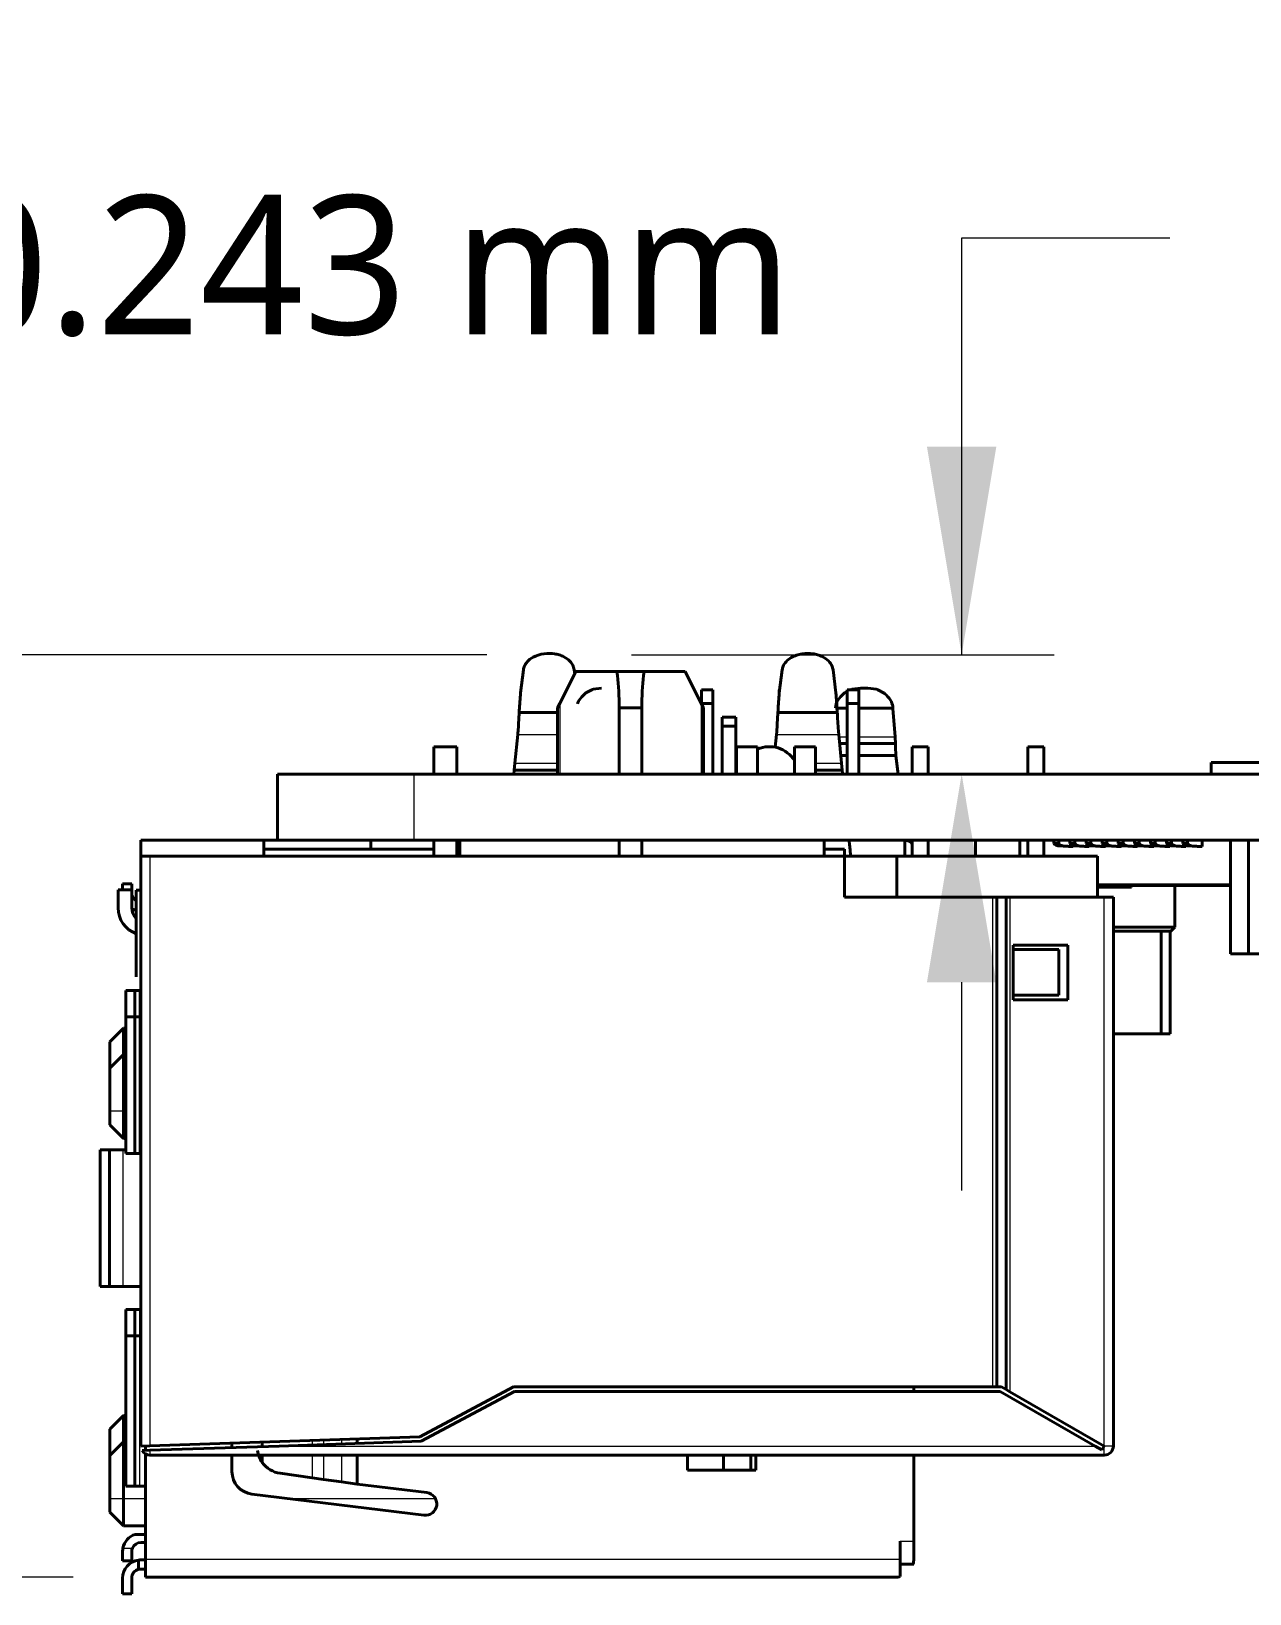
# Model space of a CAD drawing. Header units: inches. Extents: x 2.43 to 8.4, y 3.17 to 7.37.
# Drawn here: x 4.832 to 5.885, y 6.021 to 7.371 of the extents above; entities that cross this region are included whole.
import ezdxf

# ---------------------------------------------------------------- set-up
doc = ezdxf.new("R2010")
doc.units = ezdxf.units.IN
doc.header["$LTSCALE"] = 0.5
doc.header["$MEASUREMENT"] = 0
doc.header["$PDMODE"] = 33
doc.header["$PDSIZE"] = 0.03937
for name, color, linetype, lineweight in [('ANNOTATION_TEXT', 7, 'Continuous', 25), ('TANGENT_LINES', 7, 'Continuous', 15), ('Visible', 7, 'Continuous', 40)]:
    doc.layers.add(name, color=color, linetype=linetype, lineweight=lineweight)
doc.styles.add('Onshape-Standard-Dimension', font='')
doc.styles.get('Onshape-Standard-Dimension').set_extended_font_data('Noto Sans')
doc.dimstyles.new('Onshape-Standard$0', dxfattribs={"dimtxt": 0.12, "dimasz": 0.18, "dimexe": 0.08, "dimexo": 0.0625, "dimgap": 0.09, "dimtad": 0, "dimtih": 1, "dimtoh": 1, "dimdec": 3, "dimzin": 7, "dimdsep": 46, "dimtxsty": 'Onshape-Standard-Dimension', "dimcen": 0.09, "dimclrd": 7, "dimclre": 7, "dimclrt": 7, "dimadec": 1, "dimazin": 0, "dimtfac": 1, "dimtdec": 3, "dimtofl": 0, "dimtmove": 0, "dimatfit": 3, "dimfxl": 1, "dimtolj": 1, "dimtzin": 7, "dimlwd": 13, "dimlwe": 13, "dimarcsym": 1})

# ---------------------------------------------------------------- blocks, each defined once
blk = doc.blocks.new('*D7')
at = {"layer": 'ANNOTATION_TEXT', "color": 7, "lineweight": 13}
for p, q in [((4.5592, 7.1682), (4.3792, 7.1682)), ((4.3792, 7.1682), (4.3792, 6.8323)), ((5.2256, 6.8323), (4.2992, 6.8323)), ((4.3792, 6.2153), (4.3792, 6.6523)), ((4.3792, 6.6523), (4.3792, 6.2153)), ((4.8679, 6.0353), (4.2992, 6.0353))]:
    blk.add_line(p, q, dxfattribs=at)
at = {"layer": 'ANNOTATION_TEXT', "color": 7}
for points in [[(4.4092, 6.6523), (4.3492, 6.6523), (4.3792, 6.8323)], [(4.3492, 6.2153), (4.4092, 6.2153), (4.3792, 6.0353)]]:
    blk.add_solid(points, dxfattribs=at)
at = {"layer": 'Defpoints', "color": 0}
for p in [(4.3792, 6.8323), (5.2881, 6.8323), (4.9304, 6.0353)]:
    blk.add_point(p, dxfattribs=at)
at = {"layer": 'ANNOTATION_TEXT', "color": 7, "insert": (5.0785, 7.1682), "char_height": 0.12, "attachment_point": 5, "style": 'Onshape-Standard-Dimension'}
blk.add_mtext('\\A1;20.243 mm ', dxfattribs=at)
blk = doc.blocks.new('*D8')
at = {"layer": 'ANNOTATION_TEXT', "color": 7, "lineweight": 13}
for p, q in [((5.8159, 7.1923), (5.6359, 7.1923)), ((5.6359, 7.1923), (5.6359, 6.8323)), ((5.3506, 6.8323), (5.7159, 6.8323)), ((5.2252, 6.7294), (5.7159, 6.7294)), ((5.6359, 6.5494), (5.6359, 6.3694))]:
    blk.add_line(p, q, dxfattribs=at)
at = {"layer": 'ANNOTATION_TEXT', "color": 7}
for points in [[(5.6059, 7.0123), (5.6659, 7.0123), (5.6359, 6.8323)], [(5.6659, 6.5494), (5.6059, 6.5494), (5.6359, 6.7294)]]:
    blk.add_solid(points, dxfattribs=at)
at = {"layer": 'Defpoints', "color": 0}
for p in [(5.2881, 6.8323), (5.1627, 6.7294), (5.6359, 6.7294)]:
    blk.add_point(p, dxfattribs=at)
at = {"layer": 'ANNOTATION_TEXT', "color": 7, "insert": (6.2873, 7.1923), "char_height": 0.12, "attachment_point": 5, "style": 'Onshape-Standard-Dimension'}
blk.add_mtext('\\A1;2.613 mm ', dxfattribs=at)

msp = doc.modelspace()

# ---------------------------------------------------------------- linework, layer by layer
at = {"layer": 'TANGENT_LINES'}
for p, q in [((5.288668, 6.79043), (5.288668, 6.729407)), ((5.410715, 6.79043), (5.410715, 6.729407)), ((5.252203, 6.763601), (5.286699, 6.763601)), ((5.475825, 6.763601), (5.5297, 6.763601)), ((5.529896, 6.761577), (5.537093, 6.761577)), ((5.546935, 6.761577), (5.578322, 6.761577)), ((5.24979, 6.738743), (5.286699, 6.738743)), ((5.509534, 6.738743), (5.532112, 6.738743)), ((5.162683, 6.67232), (5.162683, 6.729407)), ((4.934337, 6.658541), (4.934337, 6.148958)), ((5.719161, 6.667425), (5.723337, 6.667425)), ((5.73308, 6.667425), (5.737256, 6.667425)), ((5.747, 6.667425), (5.751176, 6.667425)), ((5.760919, 6.667425), (5.765095, 6.667425)), ((5.774839, 6.667425), (5.779014, 6.667425)), ((5.788758, 6.667425), (5.792934, 6.667425)), ((5.802678, 6.667425), (5.806853, 6.667425)), ((5.816597, 6.667425), (5.820773, 6.667425)), ((5.830516, 6.667425), (5.834692, 6.667425)), ((5.753235, 6.634525), (5.868195, 6.634525)), ((4.918589, 6.623501), (4.919246, 6.623501)), ((5.662991, 6.199827), (5.662991, 6.623108)), ((5.677684, 6.623108), (5.677684, 6.195597)), ((5.75914, 6.148698), (5.75914, 6.623108)), ((4.925282, 6.519564), (4.925282, 6.542399)), ((4.925282, 6.401454), (4.925282, 6.519564)), ((4.911502, 6.438093), (4.899691, 6.438093)), ((4.911502, 6.438093), (4.913471, 6.438093)), ((4.911109, 6.286493), (4.911109, 6.404604)), ((4.925282, 6.266808), (4.925282, 6.243974)), ((4.925282, 6.243974), (4.925282, 6.114052)), ((4.934337, 6.145019), (4.934337, 6.140824)), ((5.045932, 6.148698), (5.75125, 6.148698)), ((5.074429, 6.153577), (5.074429, 6.149638)), ((5.084397, 6.153906), (5.084397, 6.149966)), ((5.09982, 6.154414), (5.09982, 6.150475)), ((5.767014, 6.148698), (5.75914, 6.148698)), ((5.75914, 6.140824), (5.75914, 6.148698)), ((5.074429, 6.140824), (5.074429, 6.12125)), ((5.084397, 6.140824), (5.084397, 6.119851)), ((5.09982, 6.140824), (5.09982, 6.117688)), ((4.899691, 6.103447), (4.911502, 6.103447)), ((4.911502, 6.103447), (4.9304, 6.103447)), ((5.052342, 6.103447), (5.18096, 6.103447)), ((5.582762, 6.066411), (5.594573, 6.066411)), ((4.911033, 6.060509), (4.919246, 6.060509)), ((4.9304, 6.05106), (5.582762, 6.05106))]:
    msp.add_line(p, q, dxfattribs=at)
at = {"layer": 'Visible'}
for p, q in [((5.257162, 6.819428), (5.254694, 6.799515)), ((5.301525, 6.816145), (5.301118, 6.819428)), ((5.480784, 6.819428), (5.478316, 6.799515)), ((5.52474, 6.819428), (5.523657, 6.823069)), ((5.527208, 6.799517), (5.52474, 6.819428)), ((5.302447, 6.817989), (5.288668, 6.79043)), ((5.302447, 6.817989), (5.337959, 6.817989)), ((5.337959, 6.817989), (5.361424, 6.817989)), ((5.361424, 6.817989), (5.396935, 6.817989)), ((5.410715, 6.79043), (5.396935, 6.817989)), ((5.254694, 6.799515), (5.254527, 6.797595)), ((5.311094, 6.799506), (5.316401, 6.802255)), ((5.317553, 6.802637), (5.324758, 6.803696)), ((5.411109, 6.802241), (5.420951, 6.802241)), ((5.411109, 6.79043), (5.411109, 6.802241)), ((5.420951, 6.802241), (5.420951, 6.79043)), ((5.478038, 6.802241), (5.478654, 6.802241)), ((5.478038, 6.796304), (5.478038, 6.802241)), ((5.478316, 6.799515), (5.478149, 6.797595)), ((5.527376, 6.797595), (5.527208, 6.799517)), ((5.534716, 6.799506), (5.536889, 6.800856)), ((5.537093, 6.79043), (5.537093, 6.802241)), ((5.537093, 6.802241), (5.546935, 6.802241)), ((5.541175, 6.802637), (5.54838, 6.803696)), ((5.546935, 6.802241), (5.546935, 6.79043)), ((5.54838, 6.803706), (5.554939, 6.803706)), ((5.554939, 6.803696), (5.562294, 6.802593)), ((5.563483, 6.802187), (5.56891, 6.799292)), ((5.252447, 6.765989), (5.253189, 6.778072)), ((5.253458, 6.782498), (5.286699, 6.782498)), ((5.288668, 6.79043), (5.286699, 6.786493)), ((5.286699, 6.786493), (5.286699, 6.729407)), ((5.339849, 6.786493), (5.339849, 6.79043)), ((5.359534, 6.786493), (5.339849, 6.786493)), ((5.339849, 6.786493), (5.339849, 6.729407)), ((5.359534, 6.79043), (5.359534, 6.786493)), ((5.359534, 6.786493), (5.359534, 6.729407)), ((5.412683, 6.786493), (5.410715, 6.79043)), ((5.411109, 6.79043), (5.411109, 6.789643)), ((5.420951, 6.79043), (5.411109, 6.79043)), ((5.412683, 6.786493), (5.412683, 6.729407)), ((5.420951, 6.79043), (5.420951, 6.729407)), ((5.428825, 6.778619), (5.440636, 6.778619)), ((5.428825, 6.770745), (5.428825, 6.778619)), ((5.440636, 6.778619), (5.440636, 6.770745)), ((5.476069, 6.765989), (5.476811, 6.778071)), ((5.477081, 6.782498), (5.528444, 6.782498)), ((5.526794, 6.786442), (5.52755, 6.790127)), ((5.526794, 6.786442), (5.537093, 6.786442)), ((5.528713, 6.778071), (5.529455, 6.76599)), ((5.546935, 6.79043), (5.537093, 6.79043)), ((5.537093, 6.79043), (5.537093, 6.729407)), ((5.546935, 6.79043), (5.546935, 6.729407)), ((5.546935, 6.786442), (5.576525, 6.786442)), ((5.576322, 6.787935), (5.576525, 6.786442)), ((5.578322, 6.761577), (5.576551, 6.786123)), ((5.252203, 6.763601), (5.252435, 6.76599)), ((5.428825, 6.770745), (5.428825, 6.729407)), ((5.440636, 6.770745), (5.428825, 6.770745)), ((5.440636, 6.770745), (5.440636, 6.729407)), ((5.475825, 6.763601), (5.476057, 6.76599)), ((5.529468, 6.765991), (5.5297, 6.763601)), ((5.179809, 6.753029), (5.199494, 6.753029)), ((5.179809, 6.753029), (5.179809, 6.729407)), ((5.199494, 6.753029), (5.199494, 6.729407)), ((5.252203, 6.763601), (5.24979, 6.738743)), ((5.441424, 6.753029), (5.459534, 6.753029)), ((5.441424, 6.753029), (5.441424, 6.729407)), ((5.459534, 6.753029), (5.459534, 6.729407)), ((5.475825, 6.763601), (5.474751, 6.752539)), ((5.491424, 6.753029), (5.509534, 6.753029)), ((5.491424, 6.753029), (5.491424, 6.729407)), ((5.509534, 6.753029), (5.509534, 6.729407)), ((5.532112, 6.738743), (5.5297, 6.763601)), ((5.53047, 6.755667), (5.537093, 6.755667)), ((5.546935, 6.755667), (5.578587, 6.755667)), ((5.57834, 6.761328), (5.578322, 6.761577)), ((5.57859, 6.755667), (5.578346, 6.761328)), ((5.578601, 6.755422), (5.57859, 6.755667)), ((5.578601, 6.755422), (5.57859, 6.755667)), ((5.593195, 6.753029), (5.606975, 6.753029)), ((5.593195, 6.753029), (5.593195, 6.729407)), ((5.606975, 6.753029), (5.606975, 6.729407)), ((5.693195, 6.753029), (5.706975, 6.753029)), ((5.693195, 6.753029), (5.693195, 6.729407)), ((5.706975, 6.753029), (5.706975, 6.729407)), ((5.24979, 6.738743), (5.249217, 6.732833)), ((5.531465, 6.745414), (5.537093, 6.745414)), ((5.532686, 6.732833), (5.532112, 6.738743)), ((5.546935, 6.745414), (5.579089, 6.745414)), ((5.581086, 6.729407), (5.579113, 6.745194)), ((5.85166, 6.739249), (5.85166, 6.729407)), ((6.08788, 6.739249), (5.85166, 6.739249)), ((5.044573, 6.67232), (5.044573, 6.729407)), ((5.162683, 6.729407), (5.044573, 6.729407)), ((8.27292, 6.729407), (5.162683, 6.729407)), ((5.249217, 6.732833), (5.248883, 6.729394)), ((5.249217, 6.732833), (5.286699, 6.732833)), ((5.509534, 6.732833), (5.532686, 6.732833)), ((5.532942, 6.730195), (5.532686, 6.732833)), ((4.926463, 6.67232), (4.926463, 6.658541)), ((4.926463, 6.67232), (5.032762, 6.67232)), ((5.044573, 6.672339), (5.020951, 6.672345)), ((5.020951, 6.67232), (5.020951, 6.672345)), ((5.032762, 6.67232), (5.044573, 6.67232)), ((5.032762, 6.67232), (5.032762, 6.658541)), ((5.162683, 6.67232), (5.044573, 6.67232)), ((5.12513, 6.67232), (5.12513, 6.664446)), ((6.76286, 6.67232), (5.162683, 6.67232)), ((5.179809, 6.67232), (5.179809, 6.658541)), ((5.199494, 6.67232), (5.199494, 6.658541)), ((5.202054, 6.658541), (5.202054, 6.67232)), ((5.339849, 6.67232), (5.339849, 6.658541)), ((5.359534, 6.67232), (5.359534, 6.658541)), ((5.517014, 6.658541), (5.517014, 6.67232)), ((5.539096, 6.667982), (5.538612, 6.67232)), ((5.586941, 6.658541), (5.586941, 6.67232)), ((5.593195, 6.67232), (5.593195, 6.658541)), ((5.606975, 6.67232), (5.606975, 6.658541)), ((5.64797, 6.658541), (5.64797, 6.67232)), ((5.686175, 6.67232), (5.686175, 6.658541)), ((5.693195, 6.67232), (5.693195, 6.658541)), ((5.706975, 6.67232), (5.706975, 6.658541)), ((5.715598, 6.669367), (5.715598, 6.67232)), ((5.719774, 6.669367), (5.719774, 6.67232)), ((5.729517, 6.669367), (5.729517, 6.67232)), ((5.733693, 6.669367), (5.733693, 6.67232)), ((5.743437, 6.669367), (5.743437, 6.67232)), ((5.747613, 6.669367), (5.747613, 6.67232)), ((5.757356, 6.669367), (5.757356, 6.67232)), ((5.761532, 6.669367), (5.761532, 6.67232)), ((5.771276, 6.669367), (5.771276, 6.67232)), ((5.775452, 6.669367), (5.775452, 6.67232)), ((5.785195, 6.669367), (5.785195, 6.67232)), ((5.789371, 6.669367), (5.789371, 6.67232)), ((5.799115, 6.669367), (5.799115, 6.67232)), ((5.80329, 6.669367), (5.80329, 6.67232)), ((5.813034, 6.669367), (5.813034, 6.67232)), ((5.81721, 6.669367), (5.81721, 6.67232)), ((5.826953, 6.669367), (5.826953, 6.67232)), ((5.831129, 6.669367), (5.831129, 6.67232)), ((5.843657, 6.666873), (5.843657, 6.67232)), ((5.868195, 6.67232), (5.868195, 6.573895)), ((5.883943, 6.67232), (5.883943, 6.573895)), ((4.926463, 6.148698), (4.926463, 6.658541)), ((4.926463, 6.658541), (4.934337, 6.658541)), ((5.534731, 6.658541), (4.934337, 6.658541)), ((5.032762, 6.664446), (5.179809, 6.664446)), ((5.199494, 6.664446), (5.202054, 6.664446)), ((5.517014, 6.664446), (5.534731, 6.664446)), ((5.534731, 6.664446), (5.534731, 6.658541)), ((5.580006, 6.658541), (5.534731, 6.658541)), ((5.534731, 6.623108), (5.534731, 6.658541)), ((5.539962, 6.658541), (5.539446, 6.664446)), ((5.753235, 6.658541), (5.580006, 6.658541)), ((5.580006, 6.623108), (5.580006, 6.658541)), ((5.715598, 6.669367), (5.719774, 6.669367)), ((5.719161, 6.667425), (5.728126, 6.666873)), ((5.732301, 6.666873), (5.723337, 6.667425)), ((5.728126, 6.666873), (5.732301, 6.666873)), ((5.729517, 6.669367), (5.733693, 6.669367)), ((5.732301, 6.666873), (5.732301, 6.667546)), ((5.73308, 6.667425), (5.742045, 6.666873)), ((5.746221, 6.666873), (5.737256, 6.667425)), ((5.742045, 6.666873), (5.746221, 6.666873)), ((5.743437, 6.669367), (5.747613, 6.669367)), ((5.746221, 6.666873), (5.746221, 6.667546)), ((5.747, 6.667425), (5.755964, 6.666873)), ((5.76014, 6.666873), (5.751176, 6.667425)), ((5.753235, 6.623108), (5.753235, 6.658541)), ((5.755964, 6.666873), (5.76014, 6.666873)), ((5.757356, 6.669367), (5.761532, 6.669367)), ((5.76014, 6.666873), (5.76014, 6.667546)), ((5.760919, 6.667425), (5.769884, 6.666873)), ((5.77406, 6.666873), (5.765095, 6.667425)), ((5.769884, 6.666873), (5.77406, 6.666873)), ((5.771276, 6.669367), (5.775452, 6.669367)), ((5.77406, 6.666873), (5.77406, 6.667546)), ((5.774839, 6.667425), (5.783803, 6.666873)), ((5.787979, 6.666873), (5.779014, 6.667425)), ((5.783803, 6.666873), (5.787979, 6.666873)), ((5.785195, 6.669367), (5.789371, 6.669367)), ((5.787979, 6.666873), (5.787979, 6.667546)), ((5.788758, 6.667425), (5.797723, 6.666873)), ((5.801898, 6.666873), (5.792934, 6.667425)), ((5.797723, 6.666873), (5.801898, 6.666873)), ((5.799115, 6.669367), (5.80329, 6.669367)), ((5.801898, 6.666873), (5.801898, 6.667546)), ((5.802678, 6.667425), (5.811642, 6.666873)), ((5.815818, 6.666873), (5.806853, 6.667425)), ((5.811642, 6.666873), (5.815818, 6.666873)), ((5.813034, 6.669367), (5.81721, 6.669367)), ((5.815818, 6.666873), (5.815818, 6.667546)), ((5.816597, 6.667425), (5.825561, 6.666873)), ((5.829737, 6.666873), (5.820773, 6.667425)), ((5.825561, 6.666873), (5.829737, 6.666873)), ((5.826953, 6.669367), (5.831129, 6.669367)), ((5.829737, 6.666873), (5.829737, 6.667546)), ((5.830516, 6.667425), (5.839481, 6.666873)), ((5.843657, 6.666873), (5.834692, 6.667425)), ((5.839481, 6.666873), (5.843657, 6.666873)), ((4.910715, 6.634525), (4.918589, 6.634525)), ((4.910715, 6.629416), (4.910715, 6.634525)), ((4.918589, 6.634525), (4.918589, 6.629416)), ((5.868195, 6.63295), (5.753235, 6.63295)), ((5.753235, 6.631596), (5.782733, 6.631596)), ((5.782733, 6.631596), (5.782733, 6.63295)), ((5.820164, 6.597123), (5.820164, 6.63295)), ((4.906778, 6.629416), (4.918589, 6.629416)), ((4.906778, 6.613668), (4.906778, 6.629416)), ((4.918589, 6.629416), (4.918589, 6.613668)), ((4.922547, 6.629013), (4.926241, 6.629013)), ((4.922547, 6.55421), (4.922547, 6.629013)), ((5.534731, 6.623108), (5.662991, 6.623108)), ((5.662991, 6.623108), (5.666401, 6.623108)), ((5.674275, 6.623108), (5.666401, 6.623108)), ((5.666401, 6.623108), (5.666401, 6.199827)), ((5.674275, 6.19756), (5.674275, 6.623108)), ((5.674275, 6.623108), (5.677684, 6.623108)), ((5.677684, 6.623108), (5.75914, 6.623108)), ((5.75914, 6.623108), (5.767014, 6.623108)), ((5.767014, 6.623108), (5.767014, 6.148698)), ((4.921546, 6.61169), (4.922547, 6.61169)), ((5.767014, 6.597123), (5.820164, 6.597123)), ((5.81662, 6.59358), (5.767014, 6.59358)), ((5.808353, 6.59358), (5.808353, 6.504997)), ((5.816227, 6.59358), (5.816227, 6.504997)), ((5.81662, 6.59358), (5.820164, 6.597123)), ((5.6804, 6.581642), (5.727644, 6.581642)), ((5.6804, 6.534398), (5.6804, 6.581642)), ((5.71977, 6.577705), (5.6804, 6.577705)), ((5.6804, 6.538335), (5.6804, 6.577705)), ((5.71977, 6.538335), (5.71977, 6.577705)), ((5.727644, 6.581642), (5.727644, 6.534398)), ((5.883943, 6.573895), (5.868195, 6.573895)), ((6.052447, 6.573895), (5.883943, 6.573895)), ((4.913471, 6.519564), (4.913471, 6.542399)), ((4.921345, 6.542399), (4.913471, 6.542399)), ((4.921345, 6.519564), (4.921345, 6.542399)), ((4.925282, 6.542399), (4.921345, 6.542399)), ((4.926463, 6.542399), (4.925282, 6.542399)), ((5.6804, 6.538335), (5.71977, 6.538335)), ((5.727644, 6.534398), (5.6804, 6.534398)), ((4.911502, 6.509746), (4.899691, 6.497935)), ((4.911502, 6.509746), (4.911502, 6.486912)), ((4.911502, 6.509746), (4.913471, 6.509746)), ((4.921345, 6.519564), (4.913471, 6.519564)), ((4.913471, 6.401454), (4.913471, 6.519564)), ((4.921345, 6.401454), (4.921345, 6.519564)), ((4.925282, 6.519564), (4.921345, 6.519564)), ((4.926463, 6.519564), (4.925282, 6.519564)), ((4.899691, 6.475101), (4.899691, 6.497935)), ((5.808353, 6.504997), (5.767014, 6.504997)), ((5.808353, 6.504997), (5.816227, 6.504997)), ((4.911502, 6.486912), (4.899691, 6.475101)), ((4.911502, 6.486912), (4.913471, 6.486912)), ((4.911502, 6.486912), (4.911502, 6.438093)), ((4.899691, 6.438093), (4.899691, 6.475101)), ((4.899691, 6.426282), (4.899691, 6.438093)), ((4.911502, 6.438093), (4.911502, 6.414471)), ((4.911502, 6.414471), (4.899691, 6.426282)), ((4.911502, 6.414471), (4.913471, 6.414471)), ((4.899298, 6.404604), (4.891424, 6.404604)), ((4.891424, 6.286493), (4.891424, 6.404604)), ((4.899298, 6.286493), (4.899298, 6.404604)), ((4.911109, 6.404604), (4.899298, 6.404604)), ((4.913471, 6.404604), (4.911109, 6.404604)), ((4.921345, 6.401454), (4.913471, 6.401454)), ((4.925282, 6.401454), (4.921345, 6.401454)), ((4.926463, 6.401454), (4.925282, 6.401454)), ((4.891424, 6.286493), (4.899298, 6.286493)), ((4.899298, 6.286493), (4.911109, 6.286493)), ((4.911109, 6.286493), (4.926463, 6.286493)), ((4.921345, 6.266808), (4.913471, 6.266808)), ((4.913471, 6.266808), (4.913471, 6.243974)), ((4.921345, 6.266808), (4.921345, 6.243974)), ((4.925282, 6.266808), (4.921345, 6.266808)), ((4.926463, 6.266808), (4.925282, 6.266808)), ((4.921345, 6.243974), (4.913471, 6.243974)), ((4.913471, 6.243974), (4.913471, 6.114052)), ((4.921345, 6.243974), (4.921345, 6.114052)), ((4.925282, 6.243974), (4.921345, 6.243974)), ((4.926463, 6.243974), (4.925282, 6.243974)), ((5.248515, 6.199827), (5.167729, 6.156653)), ((5.662991, 6.199827), (5.248515, 6.199827)), ((5.594573, 6.19589), (5.594573, 6.199827)), ((5.666401, 6.199827), (5.662991, 6.199827)), ((5.670338, 6.199827), (5.666401, 6.199827)), ((5.674275, 6.19756), (5.670338, 6.199827)), ((5.677684, 6.195597), (5.674275, 6.19756)), ((5.168776, 6.152749), (5.249501, 6.19589)), ((5.249501, 6.19589), (5.669285, 6.19589)), ((5.669285, 6.19589), (5.75125, 6.148698)), ((5.75914, 6.148698), (5.677684, 6.195597)), ((4.911502, 6.175101), (4.899691, 6.16329)), ((4.911502, 6.175101), (4.911502, 6.152266)), ((4.911502, 6.175101), (4.913471, 6.175101)), ((4.899691, 6.140455), (4.899691, 6.16329)), ((4.911502, 6.152266), (4.899691, 6.140455)), ((4.911502, 6.152266), (4.913471, 6.152266)), ((4.911502, 6.152266), (4.911502, 6.103447)), ((4.934337, 6.148958), (4.926463, 6.148698)), ((4.927499, 6.144793), (4.934337, 6.145019)), ((4.9304, 6.144889), (4.9304, 6.148828)), ((5.167729, 6.156653), (4.934337, 6.148958)), ((4.934337, 6.145019), (5.045932, 6.148698)), ((5.005203, 6.147355), (5.005203, 6.151294)), ((5.031329, 6.152156), (5.031329, 6.148217)), ((5.045932, 6.148698), (5.168776, 6.152749)), ((5.113392, 6.154862), (5.113392, 6.150922)), ((5.113392, 6.154862), (5.113392, 6.150922)), ((5.75125, 6.148698), (5.757176, 6.145286)), ((5.757176, 6.145286), (5.75914, 6.148698)), ((4.899691, 6.103447), (4.899691, 6.140455)), ((4.9304, 6.05106), (4.9304, 6.141879)), ((5.75914, 6.140824), (4.934337, 6.140824)), ((5.005203, 6.126651), (5.005203, 6.140824)), ((5.031329, 6.140824), (5.031329, 6.134541)), ((5.113392, 6.140824), (5.113392, 6.115784)), ((5.113392, 6.140824), (5.113392, 6.115784)), ((5.398904, 6.127832), (5.398904, 6.140824)), ((5.430136, 6.140824), (5.430136, 6.127832)), ((5.453758, 6.127832), (5.453758, 6.140824)), ((5.457959, 6.140824), (5.457959, 6.127832)), ((5.594573, 6.066411), (5.594573, 6.140824)), ((5.046867, 6.125116), (5.074429, 6.12125)), ((5.074429, 6.12125), (5.084397, 6.119851)), ((5.084397, 6.119851), (5.09982, 6.117688)), ((5.09982, 6.117688), (5.113392, 6.115784)), ((5.457959, 6.127832), (5.398904, 6.127832)), ((4.899691, 6.091636), (4.899691, 6.103447)), ((4.911502, 6.103447), (4.911502, 6.079825)), ((4.921345, 6.114052), (4.913471, 6.114052)), ((4.925282, 6.114052), (4.921345, 6.114052)), ((4.9304, 6.114052), (4.925282, 6.114052)), ((5.17118, 6.088856), (5.022489, 6.107113)), ((5.113392, 6.115784), (5.173579, 6.108394)), ((4.899691, 6.091636), (4.911502, 6.079825)), ((4.911502, 6.079825), (4.9304, 6.079825)), ((4.921546, 6.07232), (4.9304, 6.07232)), ((4.926463, 6.065234), (4.9304, 6.065234)), ((5.582762, 6.066411), (5.582762, 6.05106)), ((5.594573, 6.05106), (5.594573, 6.066411)), ((4.910715, 6.057359), (4.910715, 6.049485)), ((4.910715, 6.049485), (4.918589, 6.049485)), ((4.918589, 6.049485), (4.918589, 6.057359)), ((4.924494, 6.050149), (4.924494, 6.042149)), ((4.9304, 6.050273), (4.926463, 6.050273)), ((4.9304, 6.035312), (4.9304, 6.05106)), ((4.9304, 6.042399), (4.9304, 6.050273)), ((5.582762, 6.035812), (5.582762, 6.05106)), ((4.926463, 6.042399), (4.9304, 6.042399)), ((5.582762, 6.046726), (5.594672, 6.046726)), ((5.582762, 6.046708), (5.594672, 6.046708)), ((4.910715, 6.021036), (4.910715, 6.034525)), ((4.918589, 6.034525), (4.918589, 6.021036)), ((5.578825, 6.035312), (4.9304, 6.035312)), ((4.918589, 6.021036), (4.910715, 6.021036))]:
    msp.add_line(p, q, dxfattribs=at)
for centre, radius, start, end in [((6.153781, 6.726714), 0.902054, 175.493137, 176.454482), ((6.376284, 6.726794), 0.900932, 175.492611, 176.455152), ((4.628097, 6.726712), 0.902078, 3.545529, 4.506848), ((6.153781, 6.726714), 0.902054, 176.454481, 176.736129), ((6.153781, 6.726714), 0.902054, 176.704545, 176.736129), ((6.376284, 6.726794), 0.900932, 176.455151, 176.737177), ((6.376284, 6.726794), 0.900932, 176.705526, 176.737177), ((4.628097, 6.726712), 0.902078, 3.263863, 3.54553), ((4.628097, 6.726712), 0.902078, 3.263863, 3.295474), ((5.46977, 6.727438), 0.025591, 32.204228, 113.578178), ((5.938666, 6.767881), 0.360277, 181.981735, 183.575226), ((5.938666, 6.767881), 0.360277, 183.573289, 183.610448), ((5.586699, 6.664446), 0.007874, 34.411509, 90), ((7.741212, 6.88396), 2.212682, 185.601533, 185.693528), ((4.926463, 6.626651), 0.007874, 180, 203.578178), ((4.926463, 6.626651), 0.007874, 203.578178, 240.175642), ((4.9304, 6.613668), 0.023622, 180, 250.573067), ((4.926463, 6.626651), 0.015748, 239.583672, 251.805128), ((4.9304, 6.613668), 0.011811, 180, 227.611977), ((4.934337, 6.148698), 0.007874, 209.731181, 270), ((5.050065, 6.147911), 0.023017, 187.86477, 215.51144), ((5.75914, 6.148698), 0.007874, 270, 0), ((5.050065, 6.147911), 0.023017, 215.51144, 262.014324), ((5.024888, 6.126651), 0.019685, 180, 263), ((5.17238, 6.098625), 0.009843, 263, 83), ((4.926463, 6.057359), 0.015748, 108.194872, 168.463041), ((4.926463, 6.057359), 0.007874, 90, 156.421822), ((4.926463, 6.057359), 0.015748, 168.463041, 180), ((4.926463, 6.034525), 0.015748, 97.180756, 180), ((4.926463, 6.057359), 0.007874, 156.421822, 180), ((4.926463, 6.034525), 0.015748, 90, 97.180756), ((5.578825, 6.05106), 0.015748, 344.022789, 0), ((4.926463, 6.034525), 0.007874, 104.477512, 180), ((4.926463, 6.034525), 0.007874, 90, 104.477512), ((5.578825, 6.05106), 0.015748, 270, 284.477512)]:
    msp.add_arc(centre, radius, start, end, dxfattribs=at)
for centre, major_axis, ratio, start_param, end_param in [((5.288668, 6.79043), (0, -0.102362), 0.5, 1.57079633, 1.84339055), ((5.410715, 6.79043), (0, -0.102362), 0.5, 4.43979476, 4.71238898), ((5.554966, 6.784953), (-0.021627, 0), 0.86657685, 3.20405124, 3.22080669), ((5.719422, 6.675891), (0, 0.008474), 0.70710678, 2.44945879, 3.0980195), ((5.733341, 6.675891), (0, 0.008474), 0.70710678, 2.44945879, 3.0980195), ((5.747261, 6.675891), (0, 0.008474), 0.70710678, 2.44945879, 3.0980195), ((5.76118, 6.675891), (0, 0.008474), 0.70710678, 2.44945879, 3.0980195), ((5.7751, 6.675891), (0, 0.008474), 0.70710678, 2.44945879, 3.0980195), ((5.789019, 6.675891), (0, 0.008474), 0.70710678, 2.44945879, 3.0980195), ((5.802939, 6.675891), (0, 0.008474), 0.70710678, 2.44945879, 3.0980195), ((5.816858, 6.675891), (0, 0.008474), 0.70710678, 2.44945879, 3.0980195), ((5.830777, 6.675891), (0, 0.008474), 0.70710678, 2.44945879, 3.0980195)]:
    msp.add_ellipse(centre, major_axis=major_axis, ratio=ratio, start_param=start_param, end_param=end_param, dxfattribs=at)
at = {"layer": 'Visible', "extrusion": (0, 0, -1)}
for centre in [(5.723598, 6.675891), (5.737517, 6.675891), (5.751437, 6.675891), (5.765356, 6.675891), (5.779275, 6.675891), (5.793195, 6.675891), (5.807114, 6.675891), (5.821034, 6.675891), (5.834953, 6.675891)]:
    msp.add_ellipse(centre, major_axis=(0, -0.008474), ratio=0.70710678, start_param=0.04357315, end_param=0.69213386, dxfattribs=at)
at = {"layer": 'Visible'}
for points, knots in [([(5.288108, 6.8323), (5.28683, 6.83266), (5.283729, 6.833534), (5.274848, 6.834012), (5.26536, 6.830755), (5.260689, 6.826976), (5.257873, 6.822922), (5.257387, 6.820532), (5.257162, 6.819428)], [0, 0, 0, 0, 0.14180026, 0.34422857, 0.55986481, 0.72576205, 0.87319984, 1, 1, 1, 1]), ([(5.301118, 6.819428), (5.300761, 6.82083), (5.300046, 6.823637), (5.297518, 6.827093), (5.292235, 6.830912), (5.289391, 6.831869), (5.288108, 6.8323)], [0, 0, 0, 0, 0.23568575, 0.47178037, 0.76170866, 1, 1, 1, 1]), ([(5.493225, 6.832114), (5.491691, 6.831516), (5.488511, 6.830277), (5.483931, 6.82665), (5.48142, 6.822647), (5.480983, 6.820431), (5.480784, 6.819428)], [0, 0, 0, 0, 0.26138187, 0.54208893, 0.79253362, 1, 1, 1, 1]), ([(5.511375, 6.832409), (5.510128, 6.83277), (5.507102, 6.833645), (5.498047, 6.833649), (5.494673, 6.832575), (5.493225, 6.832114)], [0, 0, 0, 0, 0.28575973, 0.69348275, 1, 1, 1, 1]), ([(5.523657, 6.823069), (5.523597, 6.823201), (5.523372, 6.823699), (5.520852, 6.827611), (5.515595, 6.830987), (5.512686, 6.831967), (5.511375, 6.832409)], [0, 0, 0, 0, 0.10048432, 0.37977689, 0.7203756, 1, 1, 1, 1]), ([(5.303928, 6.790127), (5.304186, 6.791005), (5.304833, 6.793204), (5.309913, 6.798786), (5.310826, 6.799343), (5.311094, 6.799506)], [0, 0, 0, 0, 0.31962586, 0.80005226, 1, 1, 1, 1]), ([(5.316401, 6.802255), (5.316553, 6.802309), (5.316885, 6.802427), (5.317318, 6.802563), (5.317553, 6.802637)], [0, 0, 0, 0, 0.45813882, 1, 1, 1, 1]), ([(5.52755, 6.790127), (5.527808, 6.791005), (5.528455, 6.793204), (5.533536, 6.798786), (5.534448, 6.799343), (5.534716, 6.799506)], [0, 0, 0, 0, 0.31962812, 0.80005393, 1, 1, 1, 1]), ([(5.540023, 6.802255), (5.540175, 6.802309), (5.540507, 6.802427), (5.54094, 6.802563), (5.541175, 6.802637)], [0, 0, 0, 0, 0.45813932, 1, 1, 1, 1]), ([(5.562294, 6.802593), (5.562462, 6.802539), (5.562823, 6.802425), (5.563254, 6.802269), (5.563483, 6.802187)], [0, 0, 0, 0, 0.46814388, 1, 1, 1, 1]), ([(5.56891, 6.799292), (5.56909, 6.799176), (5.569785, 6.798724), (5.575208, 6.793145), (5.575969, 6.789585), (5.576322, 6.787935)], [0, 0, 0, 0, 0.15751413, 0.60954321, 1, 1, 1, 1])]:
    msp.add_open_spline(points, degree=3, knots=knots, dxfattribs=at)

# ---------------------------------------------------------------- dimensions: what is measured, and where the dimension line sits
at = {"layer": 'ANNOTATION_TEXT'}
for base, p1, p2, picture, middle in [((5.63595, 6.729407), (5.288108, 6.8323, -0.023425), (5.162683, 6.729407, 1.078937), '*D8', (6.287326, 7.1923)), ((4.379248, 6.8323), (4.9304, 6.035312, 0.179331), (5.288108, 6.8323, -0.023425), '*D7', (5.078485, 7.168192))]:
    dim = msp.add_linear_dim(base=base, p1=p1, p2=p2, angle=90, dimstyle='Onshape-Standard$0', override={"dimdec": 3, "dimlfac": 25.4, "dimzin": 7, "dimlunit": 2, "dimpost": '<> mm ', "dimtp": 0, "dimtm": 0, "dimtdec": 3, "dimtzin": 7}, dxfattribs=at)
    dim.commit()
    dim.dimension.update_dxf_attribs({"geometry": picture, "text_midpoint": middle, "dimtype": 160})

doc.saveas('drawing.dxf')
